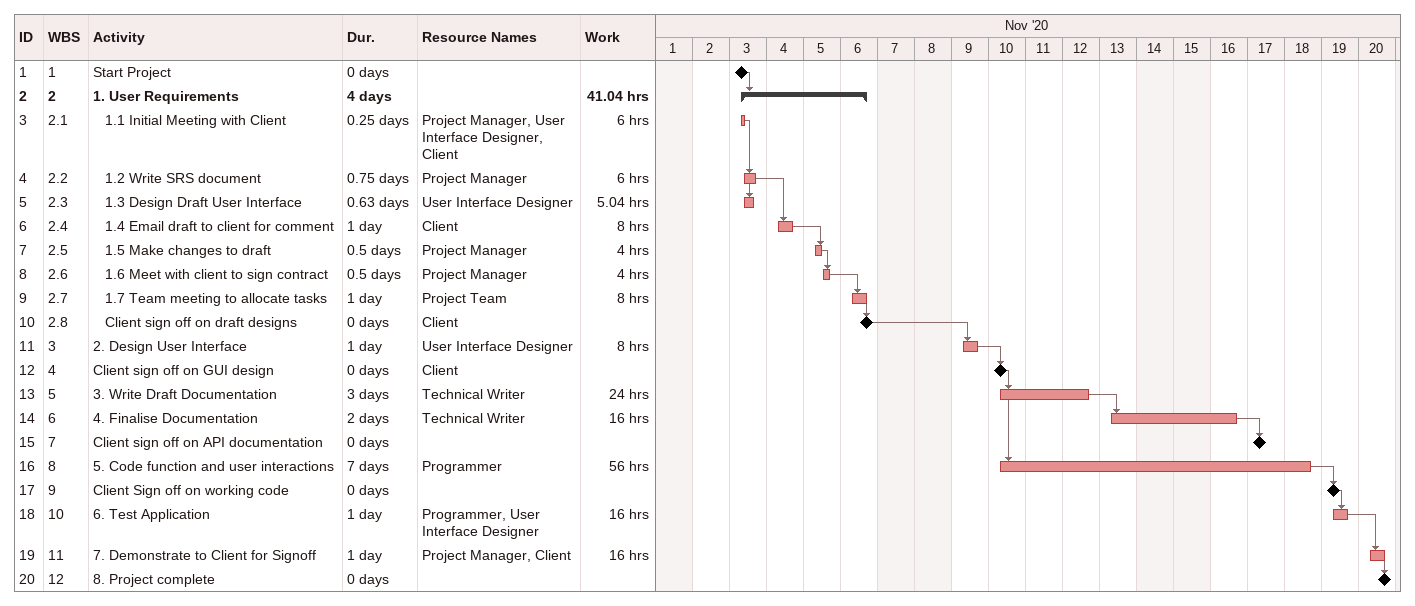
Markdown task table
| ID | WBS | Task | Duration | Start | Finish | Predecessors | Resources | Work (h) |
|---|---|---|---|---|---|---|---|---|
| 1 | 1 | Start Project | 0d | 2020-11-03 | 2020-11-03 |  |  |  |
| 2 | 2 | **1. User Requirements** | 4d | 2020-11-03 | 2020-11-06 | 1 |  | 41.04 |
| 3 | 2.1 | 1.1 Initial Meeting with Client | 0.25d | 2020-11-03 | 2020-11-03 |  | Project Manager, User Interface Designer, Client | 6 |
| 4 | 2.2 | 1.2 Write SRS document | 0.75d | 2020-11-03 | 2020-11-03 | 3 | Project Manager | 6 |
| 5 | 2.3 | 1.3 Design Draft User Interface | 0.63d | 2020-11-03 | 2020-11-03 | 3 | User Interface Designer | 5.04 |
| 6 | 2.4 | 1.4 Email draft to client for comment | 1d | 2020-11-04 | 2020-11-04 | 4 | Client | 8 |
| 7 | 2.5 | 1.5 Make changes to draft | 0.5d | 2020-11-05 | 2020-11-05 | 6 | Project Manager | 4 |
| 8 | 2.6 | 1.6 Meet with client to sign contract | 0.5d | 2020-11-05 | 2020-11-05 | 7 | Project Manager | 4 |
| 9 | 2.7 | 1.7 Team meeting to allocate tasks | 1d | 2020-11-06 | 2020-11-06 | 8 | Project Team | 8 |
| 10 | 2.8 | Client sign off on draft designs | 0d | 2020-11-06 | 2020-11-06 | 9 | Client |  |
| 11 | 3 | 2. Design User Interface | 1d | 2020-11-09 | 2020-11-09 | 10 | User Interface Designer | 8 |
| 12 | 4 | Client sign off on GUI design | 0d | 2020-11-10 | 2020-11-10 | 11 | Client |  |
| 13 | 5 | 3. Write Draft Documentation | 3d | 2020-11-10 | 2020-11-12 | 12 | Technical Writer | 24 |
| 14 | 6 | 4. Finalise Documentation | 2d | 2020-11-13 | 2020-11-16 | 13 | Technical Writer | 16 |
| 15 | 7 | Client sign off on API documentation | 0d | 2020-11-17 | 2020-11-17 | 14 |  |  |
| 16 | 8 | 5. Code function and user interactions | 7d | 2020-11-10 | 2020-11-18 | 12 | Programmer | 56 |
| 17 | 9 | Client Sign off on working code | 0d | 2020-11-19 | 2020-11-19 | 16 |  |  |
| 18 | 10 | 6. Test Application | 1d | 2020-11-19 | 2020-11-19 | 17 | Programmer, User Interface Designer | 16 |
| 19 | 11 | 7. Demonstrate to Client for Signoff | 1d | 2020-11-20 | 2020-11-20 | 18 | Project Manager, Client | 16 |
| 20 | 12 | 8. Project complete | 0d | 2020-11-20 | 2020-11-20 | 19 |  |  |
